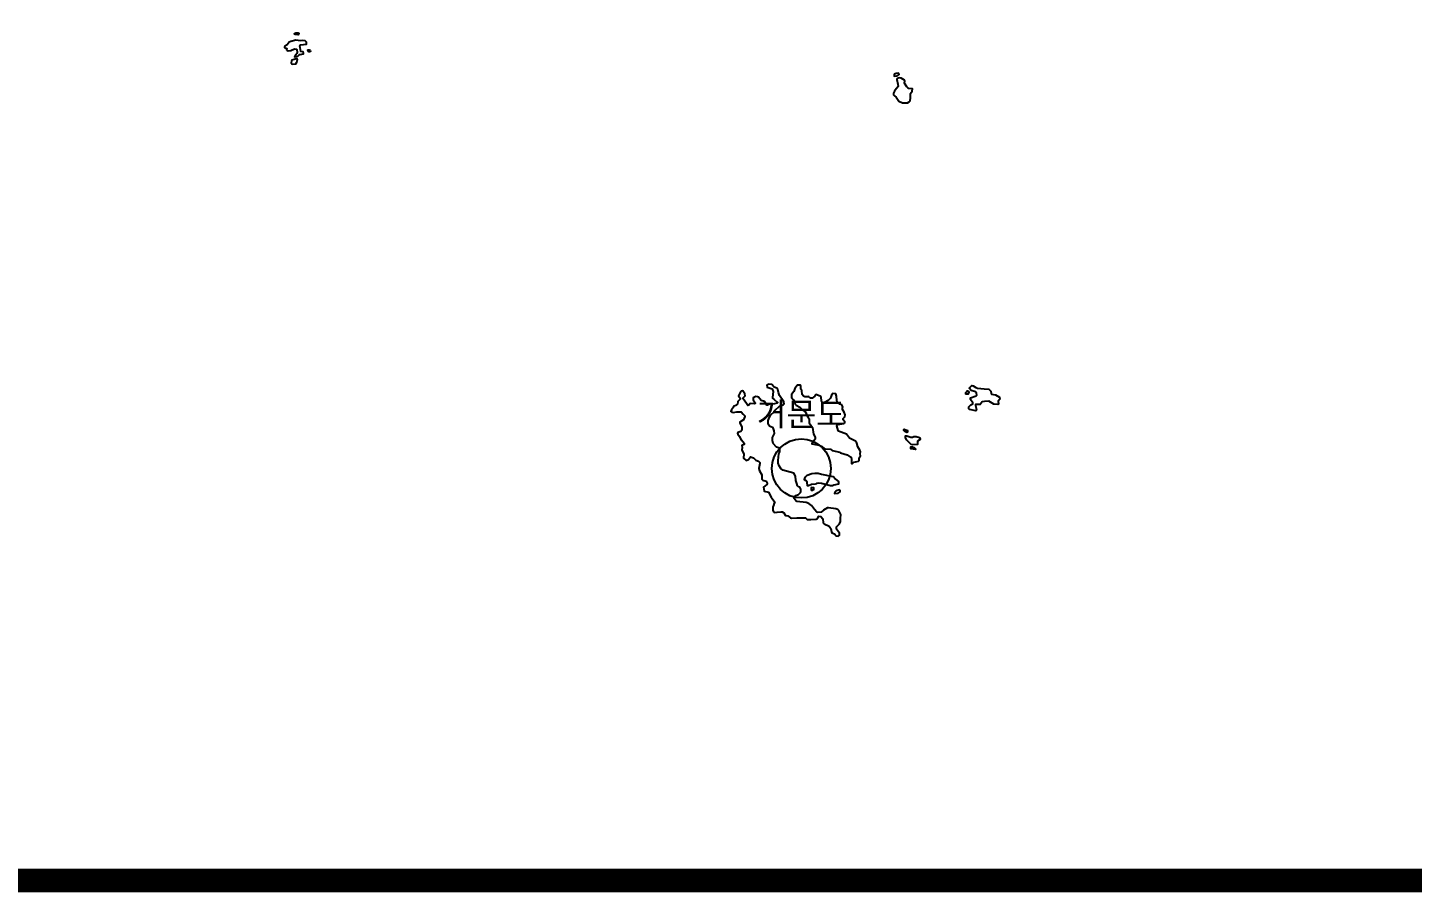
# Model space of a CAD drawing. Header units: millimetres. Extents: x -19392 to 580976, y -49129 to 736091.
# Drawn here: x 195509 to 254135, y 41400 to 78020 of the extents above; entities that cross this region are included whole.
import ezdxf
from ezdxf.enums import TextEntityAlignment as Align

# ---------------------------------------------------------------- set-up
doc = ezdxf.new("R2010")
doc.units = ezdxf.units.MM
for name, color, linetype in [('2122', 7, 'Continuous'), ('AWS', 4, 'Continuous'), ('AWS명', 2, 'Continuous')]:
    doc.layers.add(name, color=color, linetype=linetype)
doc.styles.get("Standard").update_dxf_attribs({"font": ''})
doc.styles.get('Standard').set_extended_font_data('Gulim')

msp = doc.modelspace()

# ---------------------------------------------------------------- linework, layer by layer
at = {"const_width": 1000}
msp.add_lwpolyline([(436634, 41900), (436634, 603450), (72212, 603450), (72212, 41900)], close=True, dxfattribs=at)
at = {"layer": '2122', "color": 7}
for points in [[(206804, 76780), (206940, 76812), (207015, 76879), (207040, 76889), (207184, 76918), (207190, 76943), (207171, 76999), (207071, 77017), (207051, 77186), (207032, 77242), (207064, 77298), (207307, 77324), (207313, 77406), (207263, 77468), (207152, 77474), (207058, 77468), (206863, 77486), (206649, 77430), (206576, 77403), (206501, 77296), (206401, 77240), (206376, 77215), (206376, 77184), (206446, 77146), (206477, 77140), (206464, 77081), (206477, 77062), (206539, 77041), (206651, 77050), (206808, 77122), (206889, 77117), (206902, 77101), (206914, 76965), (206914, 76965), (206909, 76923), (206866, 76883), (206804, 76780), (206804, 76780)], [(206893, 77802), (206955, 77798), (206987, 77786), (206987, 77767), (206956, 77711), (206829, 77732), (206806, 77744), (206799, 77769), (206856, 77804), (206893, 77802), (206893, 77802)], [(207427, 77078), (207464, 77072), (207489, 77012), (207443, 76992), (207408, 76994), (207364, 77071), (207377, 77084), (207427, 77078), (207427, 77078)], [(206786, 76669), (206691, 76638), (206677, 76623), (206660, 76538), (206710, 76481), (206861, 76495), (206910, 76561), (206928, 76667), (206916, 76695), (206878, 76695), (206786, 76669), (206786, 76669)], [(232238, 75369), (232211, 75335), (232167, 75241), (232161, 75179), (232206, 75133), (232280, 75082), (232399, 74901), (232549, 74836), (232681, 74831), (232756, 74837), (232825, 74874), (232875, 74918), (232890, 75056), (232886, 75237), (232955, 75331), (232966, 75428), (232818, 75451), (232779, 75468), (232735, 75515), (232634, 75674), (232653, 75767), (232640, 75796), (232490, 75886), (232402, 75892), (232334, 75866), (232309, 75829), (232352, 75631), (232360, 75523), (232238, 75369), (232238, 75369)], [(232203, 76053), (232197, 75967), (232320, 75980), (232413, 76041), (232370, 76097), (232283, 76078), (232203, 76053), (232203, 76053)], [(227030, 58078), (227147, 57930), (227107, 57860), (227100, 57823), (227054, 57718), (227055, 57592), (227093, 57511), (227117, 57480), (227236, 57503), (227398, 57519), (227449, 57510), (227530, 57476), (227593, 57357), (227699, 57339), (227812, 57255), (227849, 57245), (228080, 57261), (228442, 57260), (228518, 57197), (228674, 57186), (228893, 57211), (228943, 57234), (229011, 57331), (229088, 57316), (229174, 57219), (229193, 57053), (229237, 57006), (229437, 56907), (229475, 56870), (229508, 56805), (229538, 56673), (229563, 56623), (229663, 56589), (229663, 56589), (229738, 56496), (229832, 56487), (229876, 56528), (229876, 56609), (229750, 56778), (229750, 56859), (229758, 56886), (229880, 57009), (229930, 57109), (229917, 57277), (229942, 57353), (229940, 57405), (229854, 57565), (229810, 57614), (229722, 57646), (229422, 57688), (229373, 57688), (229198, 57581), (229110, 57500), (228960, 57483), (228917, 57499), (228821, 57612), (228703, 57780), (228584, 57867), (228472, 57904), (228078, 57949), (228041, 57962), (227966, 58082), (227965, 58145), (228033, 58208), (228152, 58252), (228227, 58334), (228239, 58359), (228239, 58359), (228245, 58471), (228195, 58555), (228152, 58577), (228100, 58620), (228079, 58714), (228031, 58839), (228018, 59026), (227955, 59148), (227479, 59281), (227398, 59347), (227329, 59458), (227290, 59573), (227285, 59696), (227315, 59974), (227359, 60061), (227358, 60180), (227345, 60217), (227208, 60252), (227076, 60404), (227045, 60536), (227044, 60667), (227125, 60829), (227118, 60942), (227071, 61070), (226942, 61123), (226918, 61145), (226867, 61228), (226867, 61384), (226885, 61459), (226967, 61602), (227126, 61769), (227132, 61789), (227150, 61795), (227150, 61795), (227156, 61815), (227339, 61992), (227502, 62042), (227533, 62087), (227520, 62180), (227338, 62442), (227294, 62567), (227275, 62701), (227231, 62747), (227118, 62798), (227021, 62906), (226868, 62915), (226806, 62884), (226824, 62797), (227025, 62722), (227069, 62616), (227064, 62491), (227045, 62356), (227051, 62335), (227114, 62268), (227238, 62160), (227251, 62160), (227251, 62135), (227239, 62123), (227133, 62086), (226920, 62072), (226840, 62031), (226802, 62027), (226701, 62184), (226564, 62227), (226451, 62370), (226407, 62388), (226336, 62394), (226336, 62394), (226251, 62357), (226226, 62338), (226220, 62320), (226226, 62263), (226314, 62135), (226314, 62110), (226276, 62095), (226102, 62100), (226046, 62028), (225996, 62019), (225945, 62106), (225802, 62299), (225801, 62349), (225882, 62430), (225876, 62518), (225782, 62636), (225769, 62639), (225719, 62624), (225688, 62593), (225608, 62433), (225670, 62324), (225670, 62280), (225583, 62192), (225559, 62073), (225515, 62026), (225396, 61979), (225388, 61943), (225304, 61841), (225285, 61761), (225322, 61732), (225382, 61728), (225529, 61755), (225722, 61749), (225722, 61749), (225798, 61657), (225879, 61587), (225879, 61556), (225817, 61409), (225661, 61317), (225661, 61268), (225743, 61118), (225750, 60975), (225700, 60918), (225582, 60868), (225569, 60852), (225575, 60802), (225643, 60699), (225707, 60575), (225726, 60562), (225839, 60419), (225839, 60368), (225752, 60319), (225758, 60237), (225752, 60137), (225828, 59959), (225823, 59800), (225810, 59788), (225929, 59688), (226022, 59735), (226110, 59839), (226153, 59836), (226241, 59802), (226341, 59708), (226454, 59658), (226485, 59631), (226504, 59603), (226504, 59559), (226504, 59559), (226467, 59346), (226493, 59252), (226588, 59084), (226600, 58897), (226638, 58859), (226775, 58813), (226814, 58735), (226819, 58704), (226807, 58676), (226670, 58566), (226696, 58388), (226877, 58348), (226984, 58136), (227030, 58078), (227030, 58078)], [(228542, 61539), (228603, 61453), (228597, 61284), (228742, 61091), (228787, 60810), (228850, 60678), (228856, 60598), (228726, 60438), (228713, 60394), (229026, 60343), (229151, 60283), (229151, 60271), (229213, 60218), (229264, 60190), (229495, 60169), (229570, 60113), (229764, 60076), (229883, 60039), (229926, 60007), (230208, 59934), (230345, 59828), (230371, 59828), (230385, 59752), (230388, 59566), (230434, 59566), (230490, 59616), (230558, 59637), (230684, 59654), (230715, 59686), (230714, 59805), (230764, 59880), (230758, 59966), (230764, 60067), (230764, 60067), (230741, 60122), (230656, 60261), (230618, 60429), (230562, 60504), (230306, 60631), (230180, 60809), (229842, 60938), (229828, 60959), (229773, 61157), (229779, 61194), (229810, 61219), (230060, 61261), (230104, 61289), (230109, 61326), (230034, 61407), (230036, 61454), (230043, 61473), (230108, 61538), (230121, 61621), (230083, 61739), (230008, 61852), (230013, 61932), (230025, 61950), (230014, 61992), (229982, 62044), (229876, 62076), (229777, 62180), (229763, 62225), (229756, 62419), (229724, 62519), (229599, 62524), (229537, 62462), (229513, 62371), (229513, 62371), (229488, 62318), (229407, 62234), (229276, 62161), (229157, 62132), (229125, 62210), (229112, 62366), (229094, 62401), (228925, 62472), (228881, 62479), (228862, 62460), (228844, 62416), (228831, 62416), (228726, 62334), (228669, 62334), (228588, 62390), (228544, 62399), (228538, 62390), (228419, 62383), (228356, 62408), (228300, 62489), (228293, 62657), (228249, 62708), (228249, 62845), (228230, 62873), (228087, 62875), (228087, 62863), (227993, 62744), (227955, 62613), (227844, 62488), (227844, 62356), (227913, 62272), (227930, 62265), (227975, 62186), (227975, 62186), (228007, 62079), (228045, 62035), (228201, 61951), (228302, 61846), (228415, 61777), (228490, 61671), (228497, 61603), (228542, 61539), (228542, 61539)], [(236011, 62730), (236208, 62709), (236290, 62622), (236297, 62523), (236316, 62498), (236324, 62504), (236491, 62473), (236653, 62373), (236666, 62280), (236598, 62195), (236617, 62080), (236592, 62055), (236411, 62070), (236211, 62203), (236015, 62194), (235923, 62171), (235836, 62061), (235642, 62057), (235643, 62020), (235675, 61910), (235676, 61856), (235674, 61830), (235649, 61792), (235387, 61845), (235356, 61882), (235362, 61969), (235436, 62045), (235530, 62089), (235530, 62132), (235435, 62269), (235429, 62339), (235672, 62433), (235691, 62451), (235691, 62451), (235678, 62545), (235634, 62601), (235459, 62657), (235390, 62738), (235390, 62772), (235489, 62863), (235546, 62858), (235658, 62777), (235727, 62758), (236011, 62730), (236011, 62730)], [(235347, 62507), (235372, 62582), (235359, 62606), (235334, 62606), (235321, 62631), (235272, 62631), (235259, 62594), (235222, 62556), (235223, 62519), (235235, 62507), (235347, 62507), (235347, 62507)], [(232692, 60992), (232741, 60967), (232760, 60935), (232754, 60892), (232735, 60873), (232641, 60920), (232603, 60957), (232603, 60998), (232616, 61011), (232692, 60992), (232692, 60992)], [(232968, 60680), (233023, 60712), (233123, 60712), (233267, 60657), (233292, 60607), (233292, 60582), (233186, 60513), (233180, 60469), (233187, 60362), (232981, 60352), (232912, 60362), (232874, 60415), (232723, 60570), (232673, 60667), (232673, 60736), (232729, 60736), (232898, 60674), (232968, 60680), (232968, 60680)], [(233019, 60244), (233039, 60238), (233093, 60178), (233093, 60159), (232906, 60187), (232899, 60243), (232906, 60262), (232981, 60262), (233019, 60244), (233019, 60244)], [(229123, 59113), (229593, 59013), (229661, 58976), (229705, 58917), (229787, 58836), (229843, 58795), (229838, 58689), (229637, 58651), (229581, 58613), (229507, 58613), (229116, 58713), (229007, 58724), (228910, 58710), (228859, 58692), (228700, 58673), (228569, 58619), (228532, 58622), (228519, 58766), (228475, 58829), (228400, 58872), (228400, 58909), (228412, 58922), (228437, 59003), (228517, 59072), (228705, 59142), (228838, 59158), (228973, 59155), (229123, 59113), (229123, 59113)], [(228750, 58436), (228750, 58449), (228801, 58460), (228788, 58535), (228688, 58548), (228675, 58535), (228676, 58449), (228688, 58436), (228750, 58436), (228750, 58436)], [(229788, 58425), (229732, 58396), (229682, 58352), (229676, 58295), (229821, 58299), (229907, 58365), (229907, 58418), (229882, 58440), (229788, 58425), (229788, 58425)]]:
    msp.add_lwpolyline(points, dxfattribs=at)
at = {"layer": 'AWS'}
msp.add_circle((228266, 59351), 1250, dxfattribs=at)

# ---------------------------------------------------------------- texts
at = {"layer": 'AWS명'}
msp.add_text('거문도', height=1000, dxfattribs=at).set_placement((228266, 60851), align=Align.BOTTOM_CENTER)

doc.saveas('drawing.dxf')
